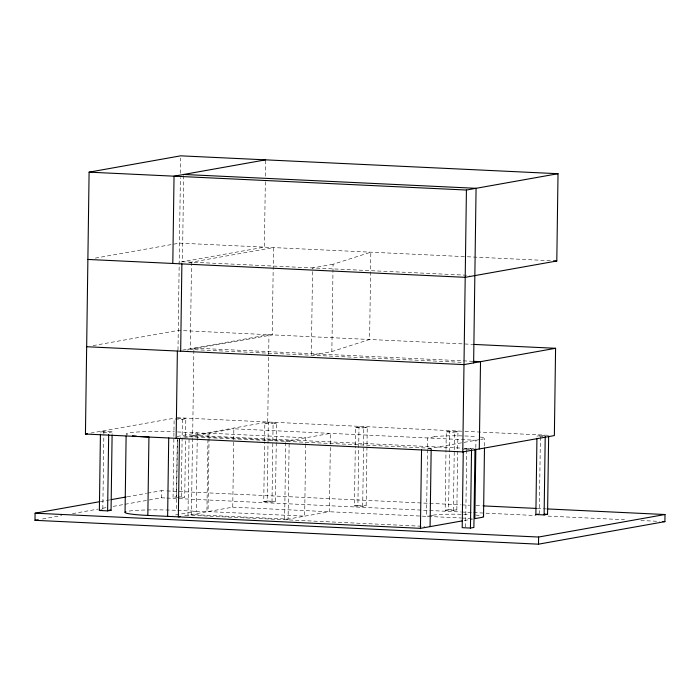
<?xml version="1.0" encoding="UTF-8"?>
<svg xmlns="http://www.w3.org/2000/svg" width="700" height="700" viewBox="0 0 700 700"><rect width="100%" height="100%" fill="white"/><g stroke="black" fill="none" stroke-linecap="round" stroke-linejoin="round"><path stroke-width="0.53" stroke-dasharray="3.5 2.62" d="M102.83 508.786L103.862 434.752M103.871 433.668L103.906 431.489L112.149 431.874L112.122 434.053M124.976 504.28L161.394 497.796L161.49 490.665L165.865 490.875M179.226 497.648L173.04 497.359L173.88 437.474M173.889 436.389L174.134 418.967L182.385 419.361L185.824 418.749L185.57 437.255M177.984 350.061L180.39 177.651M180.451 173.294L180.661 158.016M177.275 440.134L176.487 496.738L173.04 497.359M177.433 437.824L176.426 510.335A37.091 2.975 0.8 0 0 126.761 511.49M183.662 175.551L182.455 261.756L469.403 275.345M182.385 419.361L181.291 497.744L184.73 497.131L185.553 438.34M191.529 262.185L190.304 349.475L462.735 362.381M192.5 438.331L191.441 514.535L288.085 519.12L289.179 440.729L192.535 436.152M184.704 515.742L232.759 507.176L233.686 440.764M233.704 439.679L233.852 428.794L475.939 440.256L475.834 447.877M265.326 181.676L264.408 247.144L178.141 262.517M265.396 176.225L265.624 159.854M276.255 442.636L275.441 501.427L271.994 502.04L263.751 501.655L264.582 441.77M264.6 440.685L264.845 423.264L268.284 422.651L276.535 423.045L276.273 441.551M263.751 501.655L267.19 501.034L268.284 422.651M271.994 502.04L273.088 423.658L276.535 423.045M285.723 442.435L284.637 519.733L329.402 511.752L330.33 445.34M305.681 444.308L304.675 516.163L208.031 511.577L209.125 433.195L305.777 437.771L305.699 443.214M330.348 444.255L330.496 433.37L285.731 441.341M333.069 264.259L312.567 267.916L311.351 355.206L331.852 351.558L333.069 264.259L370.825 252.184L370.571 270.734M366.966 446.933L366.144 505.724L362.705 506.336L354.454 505.951L355.294 446.075M355.311 444.981L355.547 427.56L358.995 426.947L367.238 427.341L366.984 445.848M354.454 505.951L357.901 505.339L358.995 426.947M362.705 506.336L363.799 427.954L367.238 427.341M370.554 271.828L369.609 339.483L331.852 351.558M457.677 451.229L456.855 510.02L453.407 510.633L445.165 510.248L445.996 450.371M446.014 449.278L446.259 431.856L449.698 431.244L457.949 431.637L457.686 450.144M445.165 510.248L448.604 509.635L449.698 431.244M453.407 510.633L454.248 450.756M454.265 449.671L454.501 432.25L457.949 431.637M465.64 527.056L466.734 448.674L470.855 448.866M484.514 445.953L484.619 438.331M539.315 513.931L540.409 435.54L544.53 435.741M95.331 258.116L179.471 243.127L466.244 256.707M189.341 262.57L273.481 247.572L272.256 334.871L187.058 350.053M93.047 345.599L178.255 330.418L472.754 344.365M182.691 350.088L268.957 334.714L267.741 422.004L180.407 437.57M90.764 433.081L174.904 418.092M103.906 431.489L100.459 432.101L108.71 432.486L112.149 431.874M177.196 436.467L197.304 432.889L196.21 511.271L172.926 515.419M184.739 437.544L233.852 428.794M434.28 436.783L427.639 437.973L426.545 516.355L428.435 516.014M100.441 501.55L110.075 499.826M127.216 496.773L146.492 493.343M147.569 493.15L161.49 490.665M427.963 448.805L479.736 439.582M480.681 439.416L482.58 439.075M42.499 518.98L61.775 515.55M72.485 513.634L98.192 509.058M102.48 508.287L106.767 507.526M113.19 506.38L123.9 504.472M466.734 448.674L463.295 449.286L471.537 449.68M540.409 435.54L536.961 436.152L544.18 436.502M429.389 515.847L433.178 515.174M464.188 520.538L472.719 519.024M467.338 256.76L551.346 260.741M472.885 361.305L193.9 348.092L192.675 435.382L462.945 448.184M177.039 417.707L463.907 431.296M465.001 431.349L547.82 435.269M177.581 418.355L185.824 418.749M264.845 423.264L273.088 423.658M355.547 427.56L363.799 427.954M446.259 431.856L454.501 432.25M177.52 431.944L208.031 433.396L206.929 511.779L177.468 510.379M464.039 448.236L473.847 448.7M431.183 448.236L189.088 436.765L187.994 515.156L424.655 526.365M166.95 490.927L460.758 504.84M461.851 504.892L469.499 505.26M476.044 505.566L482.597 505.881M537.215 508.463L545.947 508.874M178.544 496.843L184.73 497.131M267.19 501.034L275.441 501.427M357.901 505.339L366.144 505.724M448.604 509.635L456.855 510.02M161.394 497.796L165.76 497.998M166.854 498.05L460.661 511.971M461.746 512.024L472.675 512.54M473.76 512.593L536.016 515.541M548.03 516.11L624.488 519.733M640.876 520.503L659.444 521.386M232.759 507.176L460.889 517.983M461.825 518.026L472.701 518.543M127.654 434.84A37.091 2.975 0.8 0 1 137.252 432.014A37.091 2.975 0.8 0 1 174.388 431.812M433.125 515.165A26.241 2.1 0.8 0 1 467.486 514.509M475.694 515.051A26.241 2.1 0.8 0 1 481.653 515.847M480.183 437.045A26.241 2.1 0.8 0 1 482.641 439.075M434.219 436.783A26.241 2.1 0.8 0 1 476.787 436.669"/><path stroke-width="1.05" d="M547.041 508.926L665 514.517L664.904 521.64L538.51 544.171L35 520.319L35.096 513.196L99.365 501.742M473.847 344.418L555.581 348.294L554.365 435.584L462.77 451.903L85.444 434.035L89.101 172.156L180.688 155.829L558.023 173.705L556.798 260.995L465.202 277.322L87.876 259.446M112.105 435.146L111.055 510.265L107.616 510.877L99.365 510.484L100.433 434.28M107.616 510.877L108.675 434.665M125.055 512.312L126.114 436.1M462.061 520.923L420.446 528.343L147.84 515.428L148.934 437.036A37.091 2.975 0.8 0 1 140.07 436.494M167.633 516.364L168.726 437.981M172.812 263.471L174.037 176.181L265.624 159.854M176.146 438.331L177.371 351.041M179.445 438.489L178.351 516.871L180.495 516.486M180.67 351.19L181.886 263.9M420.446 528.343L421.54 449.951M430.08 526.619L431.165 449.321M462.77 451.903L466.427 190.032L558.023 173.705M463.26 451.465L462.201 527.669L470.444 528.062L473.891 527.45L474.985 449.067M470.444 528.062L471.537 449.68M473.629 362.898L476.07 188.309L183.671 174.457M475.825 448.963L474.845 518.639L481.486 517.457M479.299 448.963L480.515 361.672L473.979 361.358M483.525 516.714L484.479 448.123M548.651 435.934L547.558 514.316L544.119 514.929L535.867 514.544L536.935 438.331M538.51 544.171L538.606 537.04L665 514.517M544.119 514.929L545.212 436.546M555.581 348.294L463.986 364.613L86.66 346.736M85.444 434.035L87.57 433.65M111.151 499.642L126.149 496.965M35 520.319L38.211 519.741M99.365 510.484L101.946 510.029M535.867 514.544L538.457 514.08M89.101 172.156L466.427 190.032M553.525 260.846L556.798 260.995M483.691 505.925L536.121 508.41M544.469 514.176L547.558 514.316M662.716 521.544L664.904 521.64M108.999 510.16L111.055 510.265M35.096 513.196L538.606 537.04M147.84 515.428A37.091 2.975 0.8 0 1 125.878 511.752M136.474 436.179A37.091 2.975 0.8 0 1 132.536 435.741M483.184 516.285A26.241 2.1 0.8 0 1 481.548 517.457"/></g></svg>
